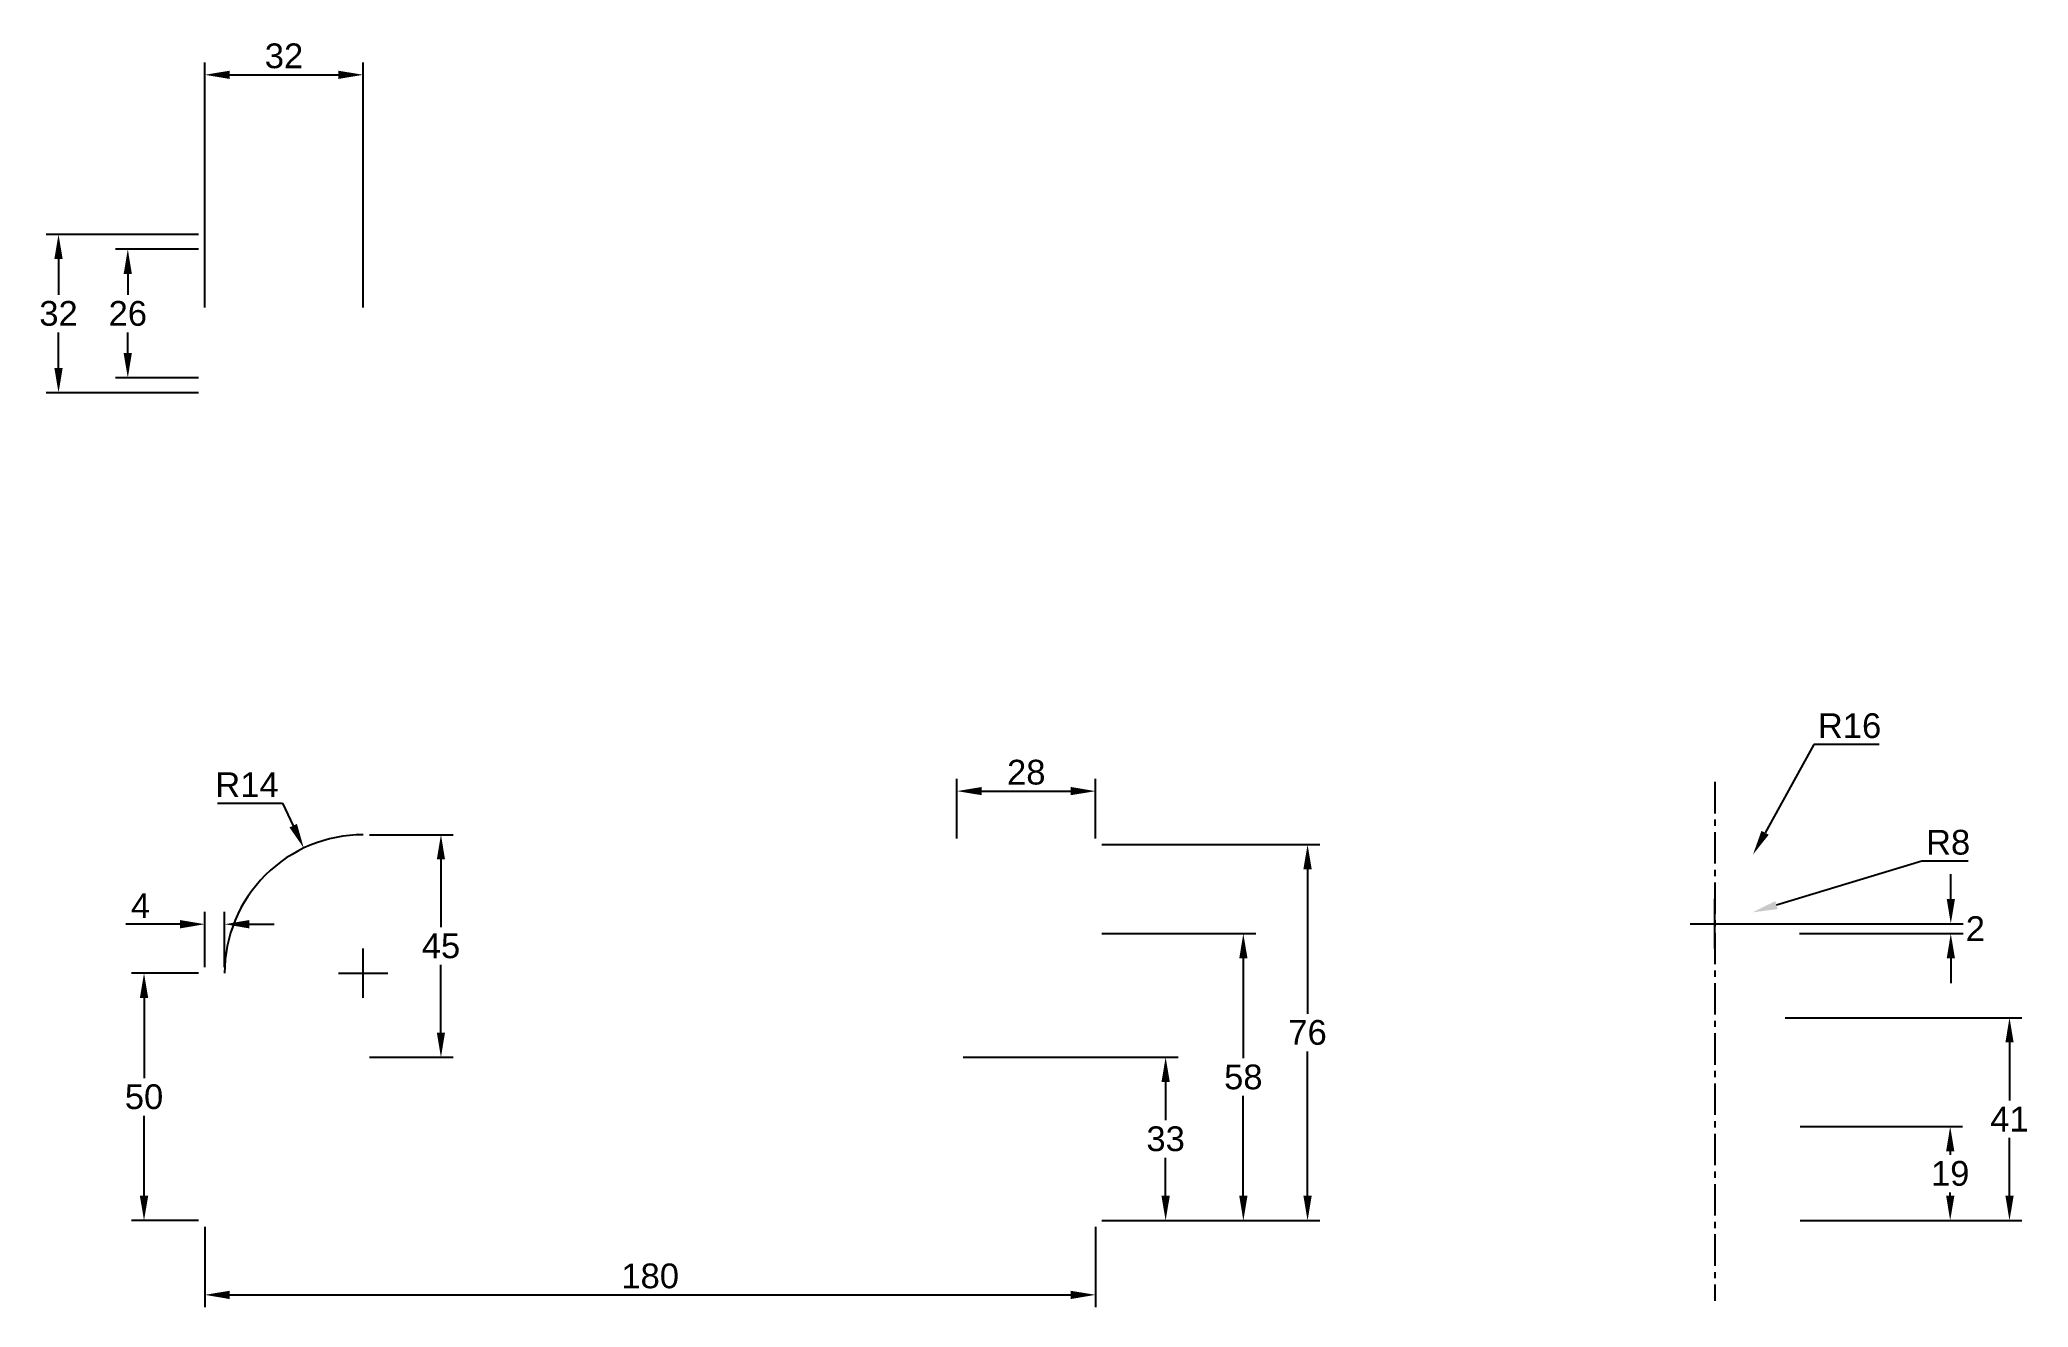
# Paper-space layout 'Layout1' of a CAD drawing. Header units: millimetres. Extents: x 29 to 230, y 30 to 159.
import ezdxf

# ---------------------------------------------------------------- set-up
doc = ezdxf.new("R2010")
doc.units = ezdxf.units.MM
doc.linetypes.add('CENTER', pattern=[50.8, 31.75, -6.35, 6.35, -6.35])
doc.layers.add('Dim', color=7, linetype='Continuous')
doc.styles.get("Standard").update_dxf_attribs({"font": 'arial.ttf'})
doc.dimstyles.new('ISO-25', dxfattribs={"dimtxt": 2.5, "dimasz": 2.5, "dimexe": 1.25, "dimexo": 0.625, "dimtad": 1, "dimtih": 1, "dimtoh": 1, "dimtxsty": 'Standard', "dimcen": 2.5, "dimadec": 0, "dimazin": 0, "dimtfac": 1, "dimtofl": 0, "dimtmove": 0, "dimatfit": 3, "dimfxl": 1, "dimarcsym": 0})

# ---------------------------------------------------------------- blocks, each defined once
blk = doc.blocks.new('*D15')
at = {"layer": 'Defpoints', "color": 0, "transparency": 16777216}
for p in [(61.6, 78.23), (61.6, 55.73), (69.46, 55.73)]:
    blk.add_point(p, dxfattribs=at)
at = {"layer": 'Dim', "color": 0, "lineweight": -2, "transparency": 16777216}
for p, q in [((62.23, 78.23), (70.71, 78.23)), ((69.46, 75.73), (69.46, 68.87)), ((69.46, 58.23), (69.46, 65.08)), ((62.23, 55.73), (70.71, 55.73))]:
    blk.add_line(p, q, dxfattribs=at)
at = {"layer": 'Dim', "color": 0, "transparency": 16777216}
for points in [[(69.04, 75.73), (69.87, 75.73), (69.46, 78.23)], [(69.04, 58.23), (69.87, 58.23), (69.46, 55.73)]]:
    blk.add_solid(points, dxfattribs=at)
at = {"layer": 'Dim', "color": 0, "transparency": 16777216, "insert": (69.46, 66.98), "char_height": 2.5, "attachment_point": 5}
blk.add_mtext('45', dxfattribs=at)
blk = doc.blocks.new('*D16')
at = {"layer": 'Defpoints', "color": 0, "transparency": 16777216}
for p in [(47.6, 69.18), (45.6, 64.23), (47.6, 64.23)]:
    blk.add_point(p, dxfattribs=at)
at = {"layer": 'Dim', "color": 0, "lineweight": -2, "transparency": 16777216}
for p, q in [((45.6, 64.85), (45.6, 70.43)), ((47.6, 64.85), (47.6, 70.43)), ((43.1, 69.18), (37.62, 69.18)), ((50.1, 69.18), (52.6, 69.18))]:
    blk.add_line(p, q, dxfattribs=at)
at = {"layer": 'Dim', "color": 0, "transparency": 16777216}
for points in [[(43.1, 69.6), (43.1, 68.76), (45.6, 69.18)], [(50.1, 69.6), (50.1, 68.76), (47.6, 69.18)]]:
    blk.add_solid(points, dxfattribs=at)
at = {"layer": 'Dim', "color": 0, "transparency": 16777216, "insert": (39.11, 71.06), "char_height": 2.5, "attachment_point": 5}
blk.add_mtext('4', dxfattribs=at)
blk = doc.blocks.new('*D17')
at = {"layer": 'Defpoints', "color": 0, "transparency": 16777216}
for p in [(39.46, 64.23), (45.6, 64.23), (45.6, 39.23)]:
    blk.add_point(p, dxfattribs=at)
at = {"layer": 'Dim', "color": 0, "lineweight": -2, "transparency": 16777216}
for p, q in [((44.98, 64.23), (38.21, 64.23)), ((39.46, 61.73), (39.46, 53.63)), ((39.46, 41.73), (39.46, 49.83)), ((44.98, 39.23), (38.21, 39.23))]:
    blk.add_line(p, q, dxfattribs=at)
at = {"layer": 'Dim', "color": 0, "transparency": 16777216}
for points in [[(39.04, 61.73), (39.88, 61.73), (39.46, 64.23)], [(39.04, 41.73), (39.88, 41.73), (39.46, 39.23)]]:
    blk.add_solid(points, dxfattribs=at)
at = {"layer": 'Dim', "color": 0, "transparency": 16777216, "insert": (39.46, 51.73), "char_height": 2.5, "attachment_point": 5}
blk.add_mtext('50', dxfattribs=at)
blk = doc.blocks.new('*D18')
at = {"layer": 'Defpoints', "color": 0, "transparency": 16777216}
for p in [(202.03, 76.23), (198.17, 69.23)]:
    blk.add_point(p, dxfattribs=at)
at = {"layer": 'Dim', "color": 0, "lineweight": -2, "transparency": 16777216}
for p, q in [((208.16, 87.33), (203.24, 78.42)), ((214.76, 87.33), (208.16, 87.33)), ((198.17, 66.73), (198.17, 71.73)), ((195.67, 69.23), (200.67, 69.23))]:
    blk.add_line(p, q, dxfattribs=at)
at = {"layer": 'Dim', "color": 0, "transparency": 16777216}
blk.add_solid([(202.88, 78.62), (203.61, 78.22), (202.03, 76.23)], dxfattribs=at)
at = {"layer": 'Dim', "color": 0, "transparency": 16777216, "insert": (211.78, 89.23), "char_height": 2.5, "attachment_point": 5}
blk.add_mtext('R16', dxfattribs=at)
blk = doc.blocks.new('*D19')
at = {"layer": 'Defpoints', "color": 0, "transparency": 16777216}
for p in [(202, 70.38), (198.17, 69.23)]:
    blk.add_point(p, dxfattribs=at)
at = {"layer": 'Dim', "color": 0, "lineweight": -2, "transparency": 16777216}
for p, q in [((219.1, 75.55), (204.39, 71.11)), ((223.76, 75.55), (219.1, 75.55)), ((198.17, 66.73), (198.17, 71.73)), ((195.67, 69.23), (200.67, 69.23))]:
    blk.add_line(p, q, dxfattribs=at)
at = {"layer": 'Dim', "color": 0, "transparency": 16777216}
blk.add_solid([(204.27, 71.51), (204.51, 70.71), (202, 70.38)], dxfattribs=at)
at = {"layer": 'Dim', "color": 0, "transparency": 16777216, "insert": (221.74, 77.45), "char_height": 2.5, "attachment_point": 5}
blk.add_mtext('R8', dxfattribs=at)
blk = doc.blocks.new('*D22')
at = {"layer": 'Defpoints', "color": 0, "transparency": 16777216}
for p in [(135.6, 82.63), (121.6, 77.23), (135.6, 77.23)]:
    blk.add_point(p, dxfattribs=at)
at = {"layer": 'Dim', "color": 0, "lineweight": -2, "transparency": 16777216}
for p, q in [((121.6, 77.85), (121.6, 83.88)), ((124.1, 82.63), (133.1, 82.63)), ((135.6, 77.85), (135.6, 83.88))]:
    blk.add_line(p, q, dxfattribs=at)
at = {"layer": 'Dim', "color": 0, "transparency": 16777216}
for points in [[(124.1, 83.05), (124.1, 82.22), (121.6, 82.63)], [(133.1, 83.05), (133.1, 82.22), (135.6, 82.63)]]:
    blk.add_solid(points, dxfattribs=at)
at = {"layer": 'Dim', "color": 0, "transparency": 16777216, "insert": (128.6, 84.53), "char_height": 2.5, "attachment_point": 5}
blk.add_mtext('28', dxfattribs=at)
blk = doc.blocks.new('*D24')
at = {"layer": 'Defpoints', "color": 0, "transparency": 16777216}
for p in [(135.6, 68.23), (150.53, 68.23), (135.6, 39.23)]:
    blk.add_point(p, dxfattribs=at)
at = {"layer": 'Dim', "color": 0, "lineweight": -2, "transparency": 16777216}
for p, q in [((136.23, 68.23), (151.78, 68.23)), ((150.53, 65.73), (150.53, 55.63)), ((150.53, 41.73), (150.53, 51.83)), ((136.23, 39.23), (151.78, 39.23))]:
    blk.add_line(p, q, dxfattribs=at)
at = {"layer": 'Dim', "color": 0, "transparency": 16777216}
for points in [[(150.12, 65.73), (150.95, 65.73), (150.53, 68.23)], [(150.12, 41.73), (150.95, 41.73), (150.53, 39.23)]]:
    blk.add_solid(points, dxfattribs=at)
at = {"layer": 'Dim', "color": 0, "transparency": 16777216, "insert": (150.53, 53.73), "char_height": 2.5, "attachment_point": 5}
blk.add_mtext('58', dxfattribs=at)
blk = doc.blocks.new('*D25')
at = {"layer": 'Defpoints', "color": 0, "transparency": 16777216}
for p in [(198.17, 69.23), (206.1, 68.23), (222.01, 68.23)]:
    blk.add_point(p, dxfattribs=at)
at = {"layer": 'Dim', "color": 0, "lineweight": -2, "transparency": 16777216}
for p, q in [((222.01, 71.73), (222.01, 74.23)), ((198.79, 69.23), (223.26, 69.23)), ((206.73, 68.23), (223.26, 68.23)), ((222.01, 65.73), (222.01, 63.23))]:
    blk.add_line(p, q, dxfattribs=at)
at = {"layer": 'Dim', "color": 0, "transparency": 16777216}
for points in [[(221.6, 71.73), (222.43, 71.73), (222.01, 69.23)], [(221.6, 65.73), (222.43, 65.73), (222.01, 68.23)]]:
    blk.add_solid(points, dxfattribs=at)
at = {"layer": 'Dim', "color": 0, "transparency": 16777216, "insert": (224.49, 68.73), "char_height": 2.5, "attachment_point": 5}
blk.add_mtext('2', dxfattribs=at)
blk = doc.blocks.new('*D28')
at = {"color": 0, "lineweight": -2, "transparency": 16777216}
for p, q in [((45.6, 38.6), (45.6, 30.47)), ((135.6, 38.6), (135.6, 30.47)), ((48.1, 31.72), (133.1, 31.72))]:
    blk.add_line(p, q, dxfattribs=at)
at = {"color": 0, "transparency": 16777216}
for points in [[(48.1, 32.13), (48.1, 31.3), (45.6, 31.72)], [(133.1, 32.13), (133.1, 31.3), (135.6, 31.72)]]:
    blk.add_solid(points, dxfattribs=at)
at = {"layer": 'Defpoints', "color": 0, "transparency": 16777216}
for p in [(45.6, 39.23), (135.6, 39.23), (135.6, 31.72)]:
    blk.add_point(p, dxfattribs=at)
at = {"color": 0, "transparency": 16777216, "insert": (90.6, 33.62), "char_height": 2.5, "attachment_point": 5}
blk.add_mtext('180', dxfattribs=at)
blk = doc.blocks.new('*D29')
at = {"color": 0, "lineweight": -2, "transparency": 16777216}
for p, q in [((122.23, 55.73), (143.93, 55.73)), ((142.68, 53.23), (142.68, 49.38)), ((142.68, 41.73), (142.68, 45.58)), ((136.23, 39.23), (143.93, 39.23))]:
    blk.add_line(p, q, dxfattribs=at)
at = {"color": 0, "transparency": 16777216}
for points in [[(142.26, 53.23), (143.1, 53.23), (142.68, 55.73)], [(142.26, 41.73), (143.1, 41.73), (142.68, 39.23)]]:
    blk.add_solid(points, dxfattribs=at)
at = {"layer": 'Defpoints', "color": 0, "transparency": 16777216}
for p in [(121.6, 55.73), (142.68, 55.73), (135.6, 39.23)]:
    blk.add_point(p, dxfattribs=at)
at = {"color": 0, "transparency": 16777216, "insert": (142.68, 47.48), "char_height": 2.5, "attachment_point": 5}
blk.add_mtext('33', dxfattribs=at)
blk = doc.blocks.new('*D30')
at = {"color": 0, "lineweight": -2, "transparency": 16777216}
for p, q in [((136.23, 77.23), (158.27, 77.23)), ((157.02, 74.73), (157.02, 60.13)), ((157.02, 41.73), (157.02, 56.33)), ((136.23, 39.23), (158.27, 39.23))]:
    blk.add_line(p, q, dxfattribs=at)
at = {"color": 0, "transparency": 16777216}
for points in [[(156.6, 74.73), (157.44, 74.73), (157.02, 77.23)], [(156.6, 41.73), (157.44, 41.73), (157.02, 39.23)]]:
    blk.add_solid(points, dxfattribs=at)
at = {"layer": 'Defpoints', "color": 0, "transparency": 16777216}
for p in [(135.6, 77.23), (157.02, 77.23), (135.6, 39.23)]:
    blk.add_point(p, dxfattribs=at)
at = {"color": 0, "transparency": 16777216, "insert": (157.02, 58.23), "char_height": 2.5, "attachment_point": 5}
blk.add_mtext('76', dxfattribs=at)
blk = doc.blocks.new('*D33')
at = {"color": 0, "lineweight": -2, "transparency": 16777216}
for p, q in [((46.87, 81.4), (53.46, 81.4)), ((53.46, 81.4), (54.53, 79.14)), ((61.6, 61.73), (61.6, 66.73)), ((59.1, 64.23), (64.1, 64.23))]:
    blk.add_line(p, q, dxfattribs=at)
at = {"color": 0, "transparency": 16777216}
blk.add_solid([(54.91, 79.32), (54.16, 78.96), (55.6, 76.88)], dxfattribs=at)
at = {"layer": 'Defpoints', "color": 0, "transparency": 16777216}
for p in [(55.6, 76.88), (61.6, 64.23)]:
    blk.add_point(p, dxfattribs=at)
at = {"color": 0, "transparency": 16777216, "insert": (49.86, 83.28), "char_height": 2.5, "attachment_point": 5}
blk.add_mtext('R14', dxfattribs=at)
blk = doc.blocks.new('*D44')
at = {"color": 0, "lineweight": -2, "transparency": 16777216}
for p, q in [((45.6, 131.52), (45.6, 156.28)), ((48.1, 155.03), (59.1, 155.03)), ((61.6, 131.52), (61.6, 156.28))]:
    blk.add_line(p, q, dxfattribs=at)
at = {"color": 0, "transparency": 16777216}
for points in [[(48.1, 155.44), (48.1, 154.61), (45.6, 155.03)], [(59.1, 155.44), (59.1, 154.61), (61.6, 155.03)]]:
    blk.add_solid(points, dxfattribs=at)
at = {"layer": 'Defpoints', "color": 0, "transparency": 16777216}
for p in [(61.6, 155.03), (45.6, 130.9), (61.6, 130.9)]:
    blk.add_point(p, dxfattribs=at)
at = {"color": 0, "transparency": 16777216, "insert": (53.6, 156.93), "char_height": 2.5, "attachment_point": 5}
blk.add_mtext('32', dxfattribs=at)
blk = doc.blocks.new('*D45')
at = {"color": 0, "lineweight": -2, "transparency": 16777216}
for p, q in [((44.98, 138.9), (29.57, 138.9)), ((30.82, 136.4), (30.82, 132.8)), ((30.82, 125.4), (30.82, 129)), ((44.98, 122.9), (29.57, 122.9))]:
    blk.add_line(p, q, dxfattribs=at)
at = {"color": 0, "transparency": 16777216}
for points in [[(30.4, 136.4), (31.24, 136.4), (30.82, 138.9)], [(30.4, 125.4), (31.24, 125.4), (30.82, 122.9)]]:
    blk.add_solid(points, dxfattribs=at)
at = {"layer": 'Defpoints', "color": 0, "transparency": 16777216}
for p in [(45.6, 138.9), (30.82, 122.9), (45.6, 122.9)]:
    blk.add_point(p, dxfattribs=at)
at = {"color": 0, "transparency": 16777216, "insert": (30.82, 130.9), "char_height": 2.5, "attachment_point": 5}
blk.add_mtext('32', dxfattribs=at)
blk = doc.blocks.new('*D46')
at = {"color": 0, "lineweight": -2, "transparency": 16777216}
for p, q in [((44.98, 137.4), (36.57, 137.4)), ((37.82, 134.9), (37.82, 132.8)), ((37.82, 126.9), (37.82, 129)), ((44.98, 124.4), (36.57, 124.4))]:
    blk.add_line(p, q, dxfattribs=at)
at = {"color": 0, "transparency": 16777216}
for points in [[(37.4, 134.9), (38.23, 134.9), (37.82, 137.4)], [(37.4, 126.9), (38.23, 126.9), (37.82, 124.4)]]:
    blk.add_solid(points, dxfattribs=at)
at = {"layer": 'Defpoints', "color": 0, "transparency": 16777216}
for p in [(37.82, 137.4), (45.6, 137.4), (45.6, 124.4)]:
    blk.add_point(p, dxfattribs=at)
at = {"color": 0, "transparency": 16777216, "insert": (37.82, 130.9), "char_height": 2.5, "attachment_point": 5}
blk.add_mtext('26', dxfattribs=at)
blk = doc.blocks.new('*D48')
at = {"color": 0, "lineweight": -2, "transparency": 16777216}
for p, q in [((206.79, 48.73), (223.2, 48.73)), ((221.95, 46.23), (221.95, 45.88)), ((221.95, 41.73), (221.95, 42.08)), ((206.79, 39.23), (223.2, 39.23))]:
    blk.add_line(p, q, dxfattribs=at)
at = {"color": 0, "transparency": 16777216}
for points in [[(221.54, 46.23), (222.37, 46.23), (221.95, 48.73)], [(221.54, 41.73), (222.37, 41.73), (221.95, 39.23)]]:
    blk.add_solid(points, dxfattribs=at)
at = {"layer": 'Defpoints', "color": 0, "transparency": 16777216}
for p in [(206.17, 48.73), (221.95, 48.73), (206.17, 39.23)]:
    blk.add_point(p, dxfattribs=at)
at = {"color": 0, "transparency": 16777216, "insert": (221.95, 43.98), "char_height": 2.5, "attachment_point": 5}
blk.add_mtext('19', dxfattribs=at)
blk = doc.blocks.new('*D49')
at = {"color": 0, "lineweight": -2, "transparency": 16777216}
for p, q in [((205.29, 59.73), (229.19, 59.73)), ((227.94, 57.23), (227.94, 51.36)), ((227.94, 41.73), (227.94, 47.6)), ((206.79, 39.23), (229.19, 39.23))]:
    blk.add_line(p, q, dxfattribs=at)
at = {"color": 0, "transparency": 16777216}
for points in [[(227.53, 57.23), (228.36, 57.23), (227.94, 59.73)], [(227.53, 41.73), (228.36, 41.73), (227.94, 39.23)]]:
    blk.add_solid(points, dxfattribs=at)
at = {"layer": 'Defpoints', "color": 0, "transparency": 16777216}
for p in [(204.67, 59.73), (227.94, 59.73), (206.17, 39.23)]:
    blk.add_point(p, dxfattribs=at)
at = {"color": 0, "transparency": 16777216, "insert": (227.94, 49.48), "char_height": 2.5, "attachment_point": 5}
blk.add_mtext('41', dxfattribs=at)

psp = doc.layouts.get("Layout1")

# ---------------------------------------------------------------- linework, layer by layer
at = {"linetype": 'CENTER', "ltscale": 0.1}
psp.add_line((198.1667, 83.5579), (198.1667, 31.1105), dxfattribs=at)
psp.add_arc((61.6034, 64.2282), 14, 90, 180.000526)

# ---------------------------------------------------------------- dimensions: what is measured, and where the dimension line sits
for base, p1, p2, picture, middle in [((61.6034, 155.0279), (45.6034, 130.8999), (61.6034, 130.8999), '*D44', (53.6034, 156.9302)), ((135.6034, 31.7181), (45.6034, 39.2281), (135.6034, 39.2281), '*D28', (90.6034, 33.6196))]:
    dim = psp.add_linear_dim(base=base, p1=p1, p2=p2, dimstyle='ISO-25', override={"dimlfac": -2})
    dim.commit()
    dim.dimension.update_dxf_attribs({"geometry": picture, "text_midpoint": middle})
for base, p1, p2, picture, middle in [((30.8185, 122.8998), (45.6034, 138.8998), (45.6034, 122.8998), '*D45', (30.8185, 130.8998)), ((37.8172, 137.3999), (45.6034, 124.3999), (45.6034, 137.3999), '*D46', (37.8172, 130.8999)), ((157.0214, 77.2281), (135.6034, 39.2281), (135.6034, 77.2281), '*D30', (157.0214, 58.2281)), ((227.9417, 59.7281), (206.1666, 39.2281), (204.6667, 59.7281), '*D49', (227.9417, 49.4781)), ((142.6784, 55.7282), (135.6034, 39.2281), (121.6034, 55.7282), '*D29', (142.6784, 47.4781))]:
    dim = psp.add_linear_dim(base=base, p1=p1, p2=p2, angle=90, dimstyle='ISO-25', override={"dimlfac": -2})
    dim.commit()
    dim.dimension.update_dxf_attribs({"geometry": picture, "text_midpoint": middle})
dim = psp.add_radius_dim(center=(61.6034, 64.2282), mpoint=(55.6049, 76.878), dimstyle='ISO-25')
dim.commit()
dim.dimension.update_dxf_attribs({"geometry": '*D33', "text_midpoint": (49.8558, 83.2759)})
dim = psp.add_linear_dim(base=(221.9538, 48.7281), p1=(206.1666, 39.2281), p2=(206.1666, 48.7281), angle=90, dimstyle='ISO-25', override={"dimlfac": -2})
dim.commit()
dim.dimension.update_dxf_attribs({"geometry": '*D48', "text_midpoint": (221.9538, 43.9781), "dimtype": 160})
at = {"layer": 'Dim'}
for mpoint, picture, middle in [((202.0343, 76.2311), '*D18', (211.775, 87.3299)), ((201.996, 70.3842), '*D19', (221.7449, 75.5482))]:
    dim = psp.add_radius_dim(center=(198.1667, 69.2281), mpoint=mpoint, dimstyle='ISO-25', override={"dimlfac": -2}, dxfattribs=at)
    dim.commit()
    dim.dimension.update_dxf_attribs({"geometry": picture, "text_midpoint": middle, "dimtype": 164})
for base, p1, p2, angle, picture, middle in [((135.6034, 82.6319), (121.6034, 77.2281), (135.6034, 77.2281), 180, '*D22', (128.6034, 84.5333)), ((69.4577, 55.7282), (61.6034, 78.2282), (61.6034, 55.7282), 90, '*D15', (69.4577, 66.9782)), ((39.4611, 64.2281), (45.6034, 39.2281), (45.6034, 64.2281), 270, '*D17', (39.4611, 51.7281))]:
    dim = psp.add_linear_dim(base=base, p1=p1, p2=p2, angle=angle, dimstyle='ISO-25', override={"dimlfac": -2}, dxfattribs=at)
    dim.commit()
    dim.dimension.update_dxf_attribs({"geometry": picture, "text_midpoint": middle})
for base, p1, p2, angle, override, picture, middle in [((47.6034, 69.1807), (45.6034, 64.2281), (47.6034, 64.2281), 180, {"dimlfac": -2}, '*D16', (39.1138, 69.1807)), ((222.0134, 68.2281), (198.1667, 69.2281), (206.104, 68.2281), 90, {"dimlfac": -2, "dimtmove": 2}, '*D25', (224.4921, 68.7281)), ((150.532, 68.2281), (135.6034, 39.2281), (135.6034, 68.2281), 90, {"dimlfac": -2}, '*D24', (150.532, 53.7281))]:
    dim = psp.add_linear_dim(base=base, p1=p1, p2=p2, angle=angle, dimstyle='ISO-25', override=override, dxfattribs=at)
    dim.commit()
    dim.dimension.update_dxf_attribs({"geometry": picture, "text_midpoint": middle, "dimtype": 160})

doc.saveas('drawing.dxf')
